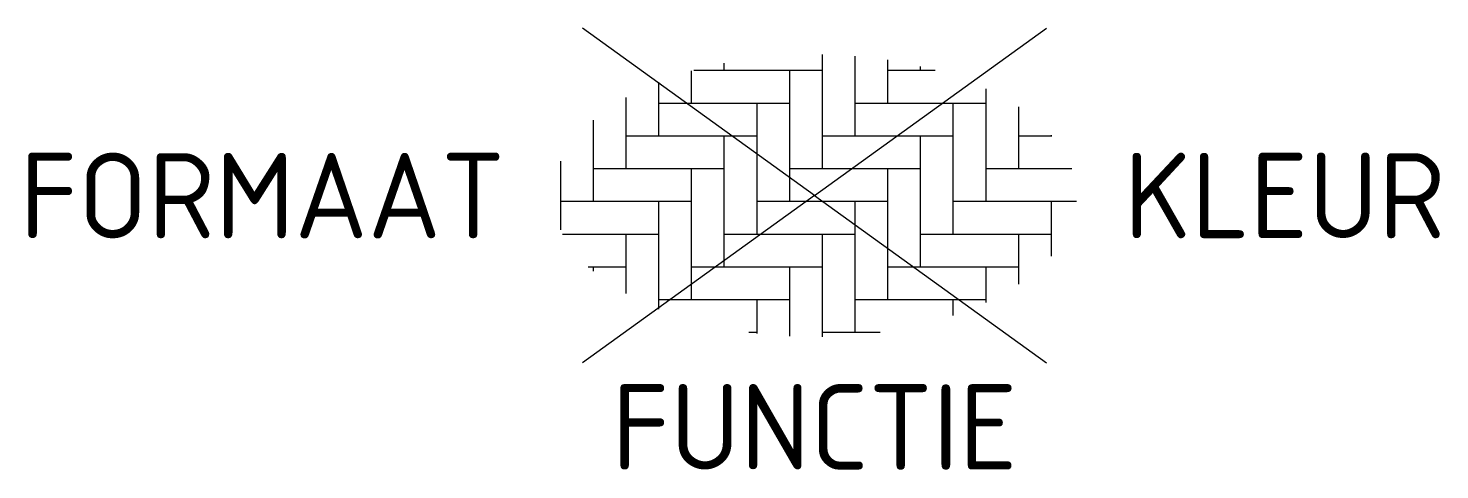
# Model space of a CAD drawing. Header units: metres. Extents: x -16.6 to 13.2, y -5.8 to 3.5.
import ezdxf
from ezdxf.enums import TextEntityAlignment as Align

# ---------------------------------------------------------------- set-up
doc = ezdxf.new("R2010")
doc.units = ezdxf.units.M
doc.styles.add('NLCS-ISO', font='NLCS-ISO.ttf')

msp = doc.modelspace()

# ---------------------------------------------------------------- linework, layer by layer
for p, q in [((0, 0), (-4.895, 3.524)), ((0, 0), (4.895, 3.524)), ((-1.91, 2.792), (-1.91, 2.64)), ((0.16, 2.974), (0.16, 0.57)), ((0.85, 2.94), (0.85, 1.26)), ((1.54, 2.857), (1.54, 1.95)), ((2.23, 2.722), (2.23, 2.64)), ((-3.29, 2.39), (-3.29, 1.26)), ((-2.6, 2.625), (-2.6, 1.95)), ((-2.546, 2.64), (0.16, 2.64)), ((-0.53, 2.64), (-0.53, -0.12)), ((1.54, 2.64), (2.546, 2.64)), ((3.61, 2.252), (3.61, -0.12)), ((-3.98, 2.064), (-3.98, 0.57)), ((-3.29, 1.95), (-0.53, 1.95)), ((-1.22, 1.95), (-1.22, -0.81)), ((0.85, 1.95), (3.61, 1.95)), ((2.92, 1.95), (2.92, -0.81)), ((4.3, 1.868), (4.3, 0.57)), ((-4.67, 1.59), (-4.67, -0.12)), ((-3.98, 1.26), (-1.22, 1.26)), ((-1.91, 1.26), (-1.91, -1.5)), ((0.16, 1.26), (2.92, 1.26)), ((2.23, 1.26), (2.23, -1.5)), ((4.3, 1.26), (5.005, 1.26)), ((4.99, 1.272), (4.99, 1.26)), ((-5.36, 0.722), (-5.36, -0.722)), ((-4.67, 0.57), (-1.91, 0.57)), ((-2.6, 0.57), (-2.6, -2.19)), ((-0.53, 0.57), (2.23, 0.57)), ((1.54, 0.57), (1.54, -2.19)), ((3.61, 0.57), (5.427, 0.57)), ((0, 0), (-4.895, -3.524)), ((0, 0), (4.895, -3.524)), ((-5.36, -0.12), (-2.6, -0.12)), ((-3.29, -0.12), (-3.29, -2.39)), ((-1.22, -0.12), (1.54, -0.12)), ((0.85, -0.12), (0.85, -2.88)), ((2.92, -0.12), (5.525, -0.12)), ((4.99, -0.12), (4.99, -1.277)), ((-5.316, -0.81), (-3.29, -0.81)), ((-3.98, -0.81), (-3.98, -2.064)), ((-1.91, -0.81), (0.85, -0.81)), ((0.16, -0.81), (0.16, -2.974)), ((2.23, -0.81), (4.99, -0.81)), ((4.3, -0.81), (4.3, -1.868)), ((-4.772, -1.5), (-3.98, -1.5)), ((-4.67, -1.5), (-4.67, -1.59)), ((-2.6, -1.5), (0.16, -1.5)), ((-0.53, -1.5), (-0.53, -2.961)), ((1.54, -1.5), (4.3, -1.5)), ((3.61, -1.5), (3.61, -2.252)), ((-3.29, -2.19), (-0.53, -2.19)), ((-1.22, -2.19), (-1.22, -2.902)), ((0.85, -2.19), (3.61, -2.19)), ((2.92, -2.19), (2.92, -2.526)), ((-1.387, -2.88), (-1.22, -2.88)), ((0.16, -2.88), (1.387, -2.88))]:
    msp.add_line(p, q)

# ---------------------------------------------------------------- texts
at = {"style": 'NLCS-ISO'}
msp.add_attdef('FORMAAT', text='DF', height=1.8, dxfattribs=at).set_placement((-6.525, 0), align=Align.MIDDLE_RIGHT)
msp.add_attdef('KLEUR', text='G', height=1.8, dxfattribs=at).set_placement((6.525, 0), align=Align.MIDDLE_LEFT)
at = {"style": 'NLCS-ISO', "flags": 1}
msp.add_attdef('FUNCTIE', text='', height=1.8, dxfattribs=at).set_placement((0, -3.975), align=Align.TOP_CENTER)

doc.saveas('drawing.dxf')
